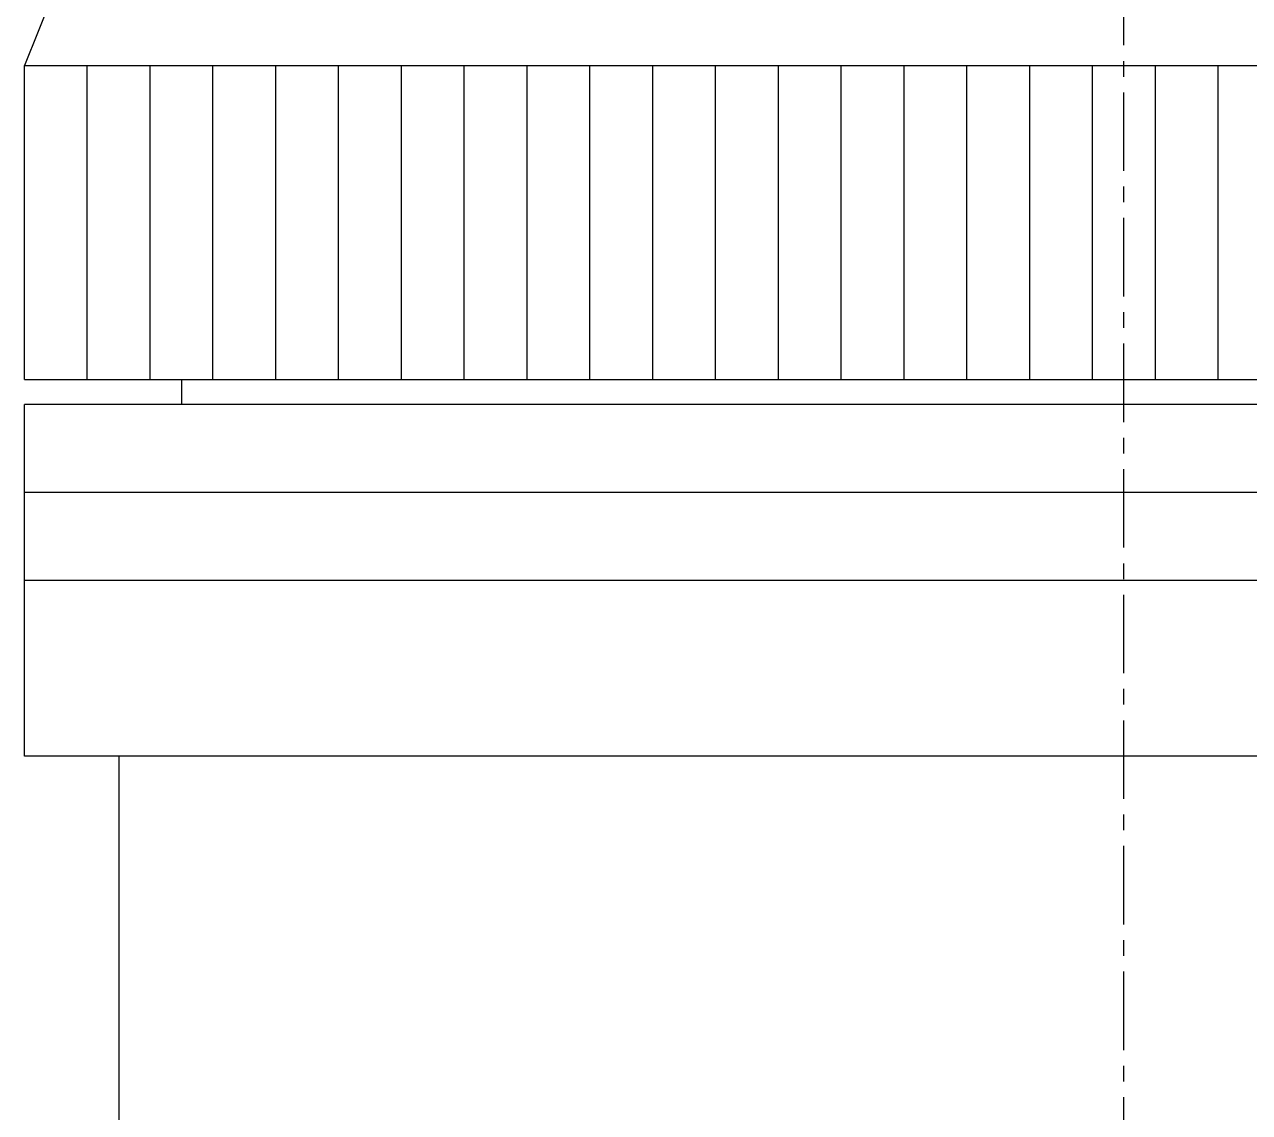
# Model space of a CAD drawing. Extents: x -37 to 246, y -173 to 93.
# Drawn here: x 24.28 to 43.78, y -36.27 to -18.94 of the extents above; entities that cross this region are included whole.
import ezdxf

# ---------------------------------------------------------------- set-up
doc = ezdxf.new("R2010")
doc.units = 0
doc.linetypes.add('CENTER', pattern=[2, 1.25, -0.25, 0.25, -0.25])
doc.layers.get('0').update_dxf_attribs({"linetype": 'CONTINUOUS'})
doc.layers.add('CENTER', color=1, linetype='CENTER')

msp = doc.modelspace()

# ---------------------------------------------------------------- linework, layer by layer
at = {"color": 7, "linetype": 'CONTINUOUS'}
for p, q in [((26.283, -14.595), (24.283, -19.595)), ((24.283, -19.595), (59.283, -19.595)), ((24.283, -24.595), (24.283, -19.595)), ((25.283, -24.595), (25.283, -19.595)), ((26.283, -24.595), (26.283, -19.595)), ((27.283, -24.595), (27.283, -19.595)), ((28.283, -24.595), (28.283, -19.595)), ((29.283, -24.595), (29.283, -19.595)), ((30.283, -24.595), (30.283, -19.595)), ((31.283, -24.595), (31.283, -19.595)), ((32.283, -24.595), (32.283, -19.595)), ((33.283, -24.595), (33.283, -19.595)), ((34.283, -24.595), (34.283, -19.595)), ((35.283, -24.595), (35.283, -19.595)), ((36.283, -24.595), (36.283, -19.595)), ((37.283, -24.595), (37.283, -19.595)), ((38.283, -24.595), (38.283, -19.595)), ((39.283, -24.595), (39.283, -19.595)), ((40.283, -24.595), (40.283, -19.595)), ((41.283, -24.595), (41.283, -19.595)), ((42.283, -24.595), (42.283, -19.595)), ((43.283, -24.595), (43.283, -19.595)), ((24.283, -24.595), (59.283, -24.595)), ((26.783, -24.595), (26.783, -24.995)), ((24.283, -30.595), (24.283, -24.995)), ((59.283, -24.995), (24.283, -24.995)), ((59.283, -26.395), (24.283, -26.395)), ((59.283, -27.795), (24.283, -27.795)), ((59.283, -30.595), (24.283, -30.595)), ((25.783, -30.595), (25.783, -43.595))]:
    msp.add_line(p, q, dxfattribs=at)
at = {"layer": 'CENTER', "color": 1, "linetype": 'CENTER'}
msp.add_line((41.783, -127.273), (41.783, 11.804), dxfattribs=at)

doc.saveas('drawing.dxf')
